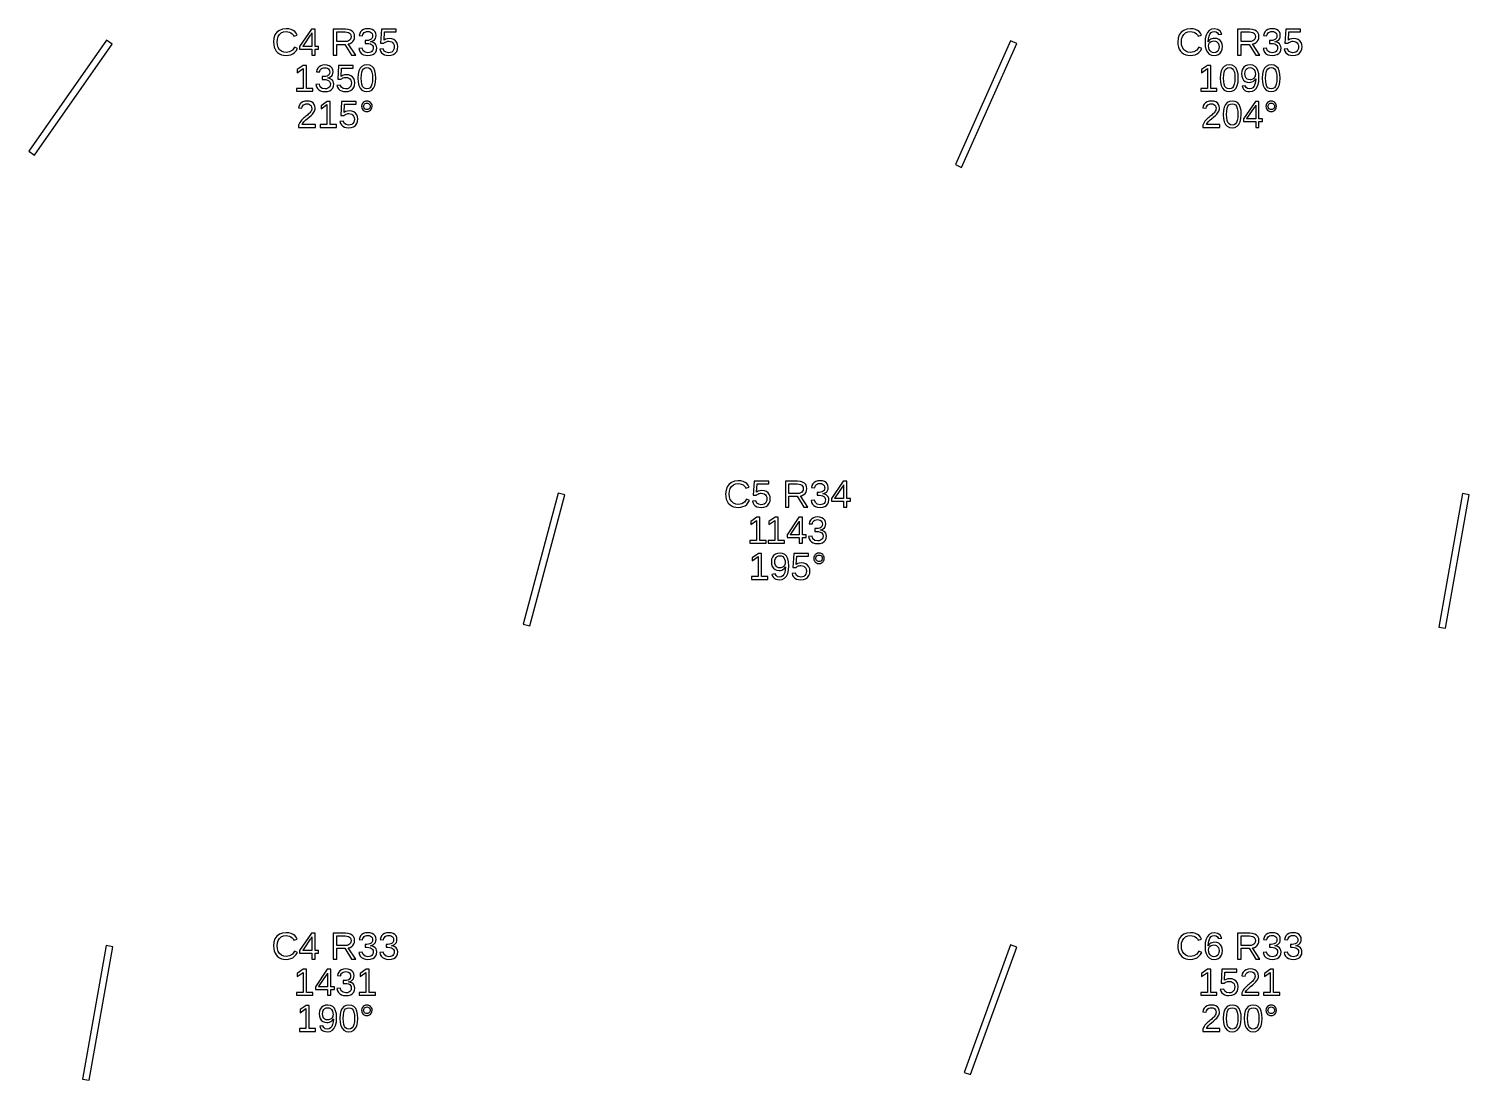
# Model space of a CAD drawing. Extents: x 206 to 2890, y 20 to 453.
# Drawn here: x 506.2 to 824.7, y 220.3 to 452.9 of the extents above; entities that cross this region are included whole.
import ezdxf

# ---------------------------------------------------------------- set-up
doc = ezdxf.new("R2010")
doc.units = 0
doc.layers.get('0').update_dxf_attribs({"linetype": 'CONTINUOUS'})

msp = doc.modelspace()

# ---------------------------------------------------------------- linework, layer by layer
for points in [[(563.632, 447.093), (564.128, 447.222), (564.578, 447.437), (564.973, 447.734), (565.305, 448.109), (565.573, 448.564), (564.938, 448.881), (564.467, 448.219), (563.864, 447.821), (563.127, 447.689), (562.544, 447.76), (562.047, 447.974), (561.636, 448.33), (561.33, 448.803), (561.146, 449.368), (561.085, 450.024), (561.144, 450.685), (561.32, 451.244), (561.614, 451.703), (562.013, 452.043), (562.507, 452.247), (563.095, 452.315), (563.481, 452.286), (563.83, 452.198), (564.143, 452.051), (564.41, 451.848), (564.624, 451.593), (564.783, 451.286), (565.52, 451.53), (565.291, 451.961), (564.99, 452.315), (564.617, 452.592), (564.174, 452.791), (563.664, 452.91), (563.087, 452.95), (562.277, 452.863), (561.593, 452.604), (561.036, 452.173), (560.625, 451.589), (560.378, 450.873), (560.296, 450.024), (560.332, 449.441), (560.443, 448.913), (560.627, 448.44), (560.882, 448.028), (561.203, 447.685), (561.591, 447.41), (562.039, 447.21), (562.539, 447.09), (563.091, 447.05)], [(569.475, 448.429), (570.281, 448.429), (570.281, 449.007), (569.475, 449.007), (569.475, 452.864), (568.706, 452.864), (566.082, 448.999), (566.082, 448.429), (568.783, 448.429), (568.783, 447.132), (569.475, 447.132)], [(574.301, 449.512), (576.087, 449.512), (577.576, 447.132), (578.472, 447.132), (576.844, 449.601), (577.249, 449.713), (577.592, 449.896), (577.871, 450.151), (578.078, 450.463), (578.202, 450.821), (578.244, 451.225), (578.185, 451.702), (578.009, 452.104), (577.717, 452.431), (577.316, 452.672), (576.818, 452.816), (576.221, 452.864), (573.524, 452.864), (573.524, 447.132), (574.301, 447.132)], [(581.758, 447.099), (582.238, 447.244), (582.622, 447.486), (582.902, 447.816), (583.07, 448.225), (583.127, 448.714), (583.087, 449.06), (582.967, 449.363), (582.768, 449.626), (582.498, 449.835), (582.164, 449.978), (581.768, 450.057), (581.768, 450.073), (582.127, 450.179), (582.425, 450.335), (582.661, 450.539), (582.831, 450.791), (582.934, 451.089), (582.968, 451.432), (582.915, 451.875), (582.755, 452.247), (582.49, 452.549), (582.128, 452.772), (581.681, 452.905), (581.149, 452.95), (580.655, 452.906), (580.224, 452.774), (579.857, 452.555), (579.569, 452.258), (579.374, 451.892), (579.273, 451.457), (580.01, 451.4), (580.07, 451.678), (580.186, 451.911), (580.358, 452.099), (580.578, 452.237), (580.839, 452.32), (581.141, 452.348), (581.467, 452.318), (581.735, 452.229), (581.945, 452.081), (582.095, 451.882), (582.185, 451.64), (582.215, 451.355), (582.178, 451.068), (582.068, 450.826), (581.883, 450.629), (581.632, 450.483), (581.321, 450.395), (580.95, 450.366), (580.551, 450.366), (580.551, 449.731), (580.966, 449.731), (581.384, 449.702), (581.73, 449.615), (582.006, 449.469), (582.206, 449.271), (582.326, 449.028), (582.366, 448.739), (582.331, 448.41), (582.225, 448.14), (582.05, 447.929), (581.814, 447.778), (581.524, 447.687), (581.182, 447.656), (580.553, 447.769), (580.136, 448.108), (579.933, 448.674), (579.176, 448.604), (579.288, 448.134), (579.493, 447.746), (579.792, 447.443), (580.177, 447.225), (580.64, 447.094), (581.182, 447.05)], [(586.334, 447.108), (586.833, 447.282), (587.238, 447.571), (587.538, 447.961), (587.718, 448.437), (587.777, 448.999), (587.722, 449.497), (587.554, 449.929), (587.275, 450.293), (586.902, 450.569), (586.452, 450.734), (585.926, 450.789), (585.48, 450.749), (585.085, 450.627), (584.742, 450.423), (584.852, 452.242), (587.444, 452.242), (587.444, 452.864), (584.185, 452.864), (583.993, 449.78), (584.71, 449.78), (584.88, 449.915), (585.051, 450.021), (585.222, 450.098), (585.398, 450.15), (585.582, 450.181), (585.776, 450.191), (586.129, 450.154), (586.431, 450.043), (586.681, 449.858), (586.867, 449.612), (586.979, 449.321), (587.017, 448.983), (586.979, 448.597), (586.868, 448.271), (586.683, 448.004), (586.432, 447.806), (586.124, 447.688), (585.759, 447.648), (585.2, 447.743), (584.803, 448.026), (584.567, 448.499), (583.827, 448.413), (583.954, 448.006), (584.161, 447.668), (584.449, 447.4), (584.812, 447.206), (585.243, 447.089), (585.743, 447.05)], [(763.632, 447.093), (764.128, 447.222), (764.578, 447.437), (764.973, 447.734), (765.305, 448.109), (765.573, 448.564), (764.938, 448.881), (764.467, 448.219), (763.864, 447.821), (763.127, 447.689), (762.544, 447.76), (762.047, 447.974), (761.636, 448.33), (761.33, 448.803), (761.146, 449.368), (761.085, 450.024), (761.144, 450.685), (761.32, 451.244), (761.614, 451.703), (762.013, 452.043), (762.507, 452.247), (763.095, 452.315), (763.481, 452.286), (763.83, 452.198), (764.143, 452.051), (764.41, 451.848), (764.624, 451.593), (764.783, 451.286), (765.52, 451.53), (765.291, 451.961), (764.99, 452.315), (764.617, 452.592), (764.174, 452.791), (763.664, 452.91), (763.087, 452.95), (762.277, 452.863), (761.593, 452.604), (761.036, 452.173), (760.625, 451.589), (760.378, 450.873), (760.296, 450.024), (760.332, 449.441), (760.443, 448.913), (760.627, 448.44), (760.882, 448.028), (761.203, 447.685), (761.591, 447.41), (762.039, 447.21), (762.539, 447.09), (763.091, 447.05)], [(768.844, 447.108), (769.296, 447.283), (769.666, 447.575), (769.94, 447.967), (770.104, 448.445), (770.159, 449.007), (770.107, 449.528), (769.952, 449.973), (769.693, 450.342), (769.346, 450.618), (768.926, 450.783), (768.433, 450.838), (768.133, 450.817), (767.857, 450.752), (767.603, 450.645), (767.38, 450.496), (767.193, 450.309), (767.042, 450.081), (767.08, 450.761), (767.195, 451.325), (767.386, 451.772), (767.646, 452.096), (767.97, 452.291), (768.356, 452.356), (768.785, 452.278), (769.099, 452.045), (769.3, 451.656), (770, 451.782), (769.668, 452.431), (769.123, 452.82), (768.364, 452.95), (767.758, 452.861), (767.252, 452.595), (766.847, 452.152), (766.551, 451.544), (766.373, 450.782), (766.314, 449.866), (766.371, 449.022), (766.542, 448.323), (766.826, 447.77), (767.219, 447.37), (767.712, 447.13), (768.307, 447.05)], [(774.301, 449.512), (776.087, 449.512), (777.576, 447.132), (778.472, 447.132), (776.844, 449.601), (777.249, 449.713), (777.592, 449.896), (777.871, 450.151), (778.078, 450.463), (778.202, 450.821), (778.244, 451.225), (778.185, 451.702), (778.009, 452.104), (777.717, 452.431), (777.316, 452.672), (776.818, 452.816), (776.221, 452.864), (773.524, 452.864), (773.524, 447.132), (774.301, 447.132)], [(781.758, 447.099), (782.238, 447.244), (782.622, 447.486), (782.902, 447.816), (783.07, 448.225), (783.127, 448.714), (783.087, 449.06), (782.967, 449.363), (782.768, 449.626), (782.498, 449.835), (782.164, 449.978), (781.768, 450.057), (781.768, 450.073), (782.127, 450.179), (782.425, 450.335), (782.661, 450.539), (782.831, 450.791), (782.934, 451.089), (782.968, 451.432), (782.915, 451.875), (782.755, 452.247), (782.49, 452.549), (782.128, 452.772), (781.681, 452.905), (781.149, 452.95), (780.655, 452.906), (780.224, 452.774), (779.857, 452.555), (779.569, 452.258), (779.374, 451.892), (779.273, 451.457), (780.01, 451.4), (780.07, 451.678), (780.186, 451.911), (780.358, 452.099), (780.578, 452.237), (780.839, 452.32), (781.141, 452.348), (781.467, 452.318), (781.735, 452.229), (781.945, 452.081), (782.095, 451.882), (782.185, 451.64), (782.215, 451.355), (782.178, 451.068), (782.068, 450.826), (781.883, 450.629), (781.632, 450.483), (781.321, 450.395), (780.95, 450.366), (780.551, 450.366), (780.551, 449.731), (780.966, 449.731), (781.384, 449.702), (781.73, 449.615), (782.006, 449.469), (782.206, 449.271), (782.326, 449.028), (782.366, 448.739), (782.331, 448.41), (782.225, 448.14), (782.05, 447.929), (781.814, 447.778), (781.524, 447.687), (781.182, 447.656), (780.553, 447.769), (780.136, 448.108), (779.933, 448.674), (779.176, 448.604), (779.288, 448.134), (779.493, 447.746), (779.792, 447.443), (780.177, 447.225), (780.64, 447.094), (781.182, 447.05)], [(786.334, 447.108), (786.833, 447.282), (787.238, 447.571), (787.538, 447.961), (787.718, 448.437), (787.777, 448.999), (787.722, 449.497), (787.554, 449.929), (787.275, 450.293), (786.902, 450.569), (786.452, 450.734), (785.926, 450.789), (785.48, 450.749), (785.085, 450.627), (784.742, 450.423), (784.852, 452.242), (787.444, 452.242), (787.444, 452.864), (784.185, 452.864), (783.993, 449.78), (784.71, 449.78), (784.88, 449.915), (785.051, 450.021), (785.222, 450.098), (785.398, 450.15), (785.582, 450.181), (785.776, 450.191), (786.129, 450.154), (786.431, 450.043), (786.681, 449.858), (786.867, 449.612), (786.979, 449.321), (787.017, 448.983), (786.979, 448.597), (786.868, 448.271), (786.683, 448.004), (786.432, 447.806), (786.124, 447.688), (785.759, 447.648), (785.2, 447.743), (784.803, 448.026), (784.567, 448.499), (783.827, 448.413), (783.954, 448.006), (784.161, 447.668), (784.449, 447.4), (784.812, 447.206), (785.243, 447.089), (785.743, 447.05)], [(524.614, 449.57), (523.386, 450.43), (506.178, 425.856), (507.407, 424.995)], [(566.757, 449.007), (566.822, 449.089), (567.042, 449.39), (568.511, 451.554), (568.552, 451.618), (568.605, 451.708), (568.669, 451.823), (568.729, 451.932), (568.767, 452.004), (568.783, 452.038), (568.783, 449.007)], [(574.301, 450.126), (574.301, 452.242), (576.144, 452.242), (576.537, 452.213), (576.863, 452.125), (577.123, 451.979), (577.311, 451.778), (577.425, 451.524), (577.462, 451.217), (577.425, 450.898), (577.313, 450.63), (577.127, 450.413), (576.872, 450.254), (576.555, 450.158), (576.177, 450.126)], [(724.685, 449.695), (723.315, 450.305), (711.113, 422.899), (712.483, 422.289)], [(767.962, 447.687), (767.682, 447.828), (767.443, 448.063), (767.261, 448.372), (767.152, 448.734), (767.115, 449.15), (767.15, 449.474), (767.255, 449.749), (767.431, 449.974), (767.663, 450.14), (767.939, 450.239), (768.259, 450.273), (768.595, 450.235), (768.879, 450.122), (769.109, 449.935), (769.278, 449.678), (769.38, 449.358), (769.414, 448.975), (769.381, 448.589), (769.28, 448.263), (769.113, 447.996), (768.887, 447.798), (768.61, 447.68), (768.283, 447.64)], [(774.301, 450.126), (774.301, 452.242), (776.144, 452.242), (776.537, 452.213), (776.863, 452.125), (777.123, 451.979), (777.311, 451.778), (777.425, 451.524), (777.462, 451.217), (777.425, 450.898), (777.313, 450.63), (777.127, 450.413), (776.872, 450.254), (776.555, 450.158), (776.177, 450.126)], [(568.958, 439.754), (567.563, 439.754), (567.563, 444.864), (566.887, 444.864), (565.532, 443.933), (565.532, 443.241), (566.826, 444.165), (566.826, 439.754), (565.366, 439.754), (565.366, 439.132), (568.958, 439.132)], [(572.265, 439.099), (572.745, 439.244), (573.129, 439.486), (573.409, 439.816), (573.577, 440.225), (573.634, 440.714), (573.594, 441.06), (573.474, 441.363), (573.275, 441.626), (573.005, 441.835), (572.671, 441.978), (572.275, 442.057), (572.275, 442.073), (572.634, 442.179), (572.932, 442.335), (573.168, 442.539), (573.338, 442.791), (573.441, 443.089), (573.475, 443.432), (573.422, 443.875), (573.262, 444.247), (572.997, 444.549), (572.635, 444.772), (572.188, 444.905), (571.656, 444.95), (571.162, 444.906), (570.731, 444.774), (570.364, 444.555), (570.076, 444.258), (569.881, 443.892), (569.78, 443.457), (570.517, 443.4), (570.577, 443.678), (570.693, 443.911), (570.865, 444.099), (571.085, 444.237), (571.346, 444.32), (571.648, 444.348), (571.974, 444.318), (572.242, 444.229), (572.452, 444.081), (572.602, 443.882), (572.692, 443.64), (572.722, 443.355), (572.685, 443.068), (572.575, 442.826), (572.39, 442.629), (572.139, 442.483), (571.828, 442.395), (571.457, 442.366), (571.058, 442.366), (571.058, 441.731), (571.473, 441.731), (571.891, 441.702), (572.237, 441.615), (572.513, 441.469), (572.713, 441.271), (572.833, 441.028), (572.873, 440.739), (572.838, 440.41), (572.732, 440.14), (572.557, 439.929), (572.321, 439.778), (572.031, 439.687), (571.689, 439.656), (571.06, 439.769), (570.643, 440.108), (570.44, 440.674), (569.683, 440.604), (569.795, 440.134), (570, 439.746), (570.299, 439.443), (570.684, 439.225), (571.147, 439.094), (571.689, 439.05)], [(576.841, 439.108), (577.34, 439.282), (577.745, 439.571), (578.045, 439.961), (578.225, 440.437), (578.284, 440.999), (578.229, 441.497), (578.061, 441.929), (577.782, 442.293), (577.409, 442.569), (576.959, 442.734), (576.433, 442.789), (575.987, 442.749), (575.592, 442.627), (575.249, 442.423), (575.359, 444.242), (577.951, 444.242), (577.951, 444.864), (574.692, 444.864), (574.5, 441.78), (575.217, 441.78), (575.387, 441.915), (575.558, 442.021), (575.729, 442.098), (575.905, 442.15), (576.089, 442.181), (576.283, 442.191), (576.636, 442.154), (576.938, 442.043), (577.188, 441.858), (577.374, 441.612), (577.486, 441.321), (577.524, 440.983), (577.486, 440.597), (577.375, 440.271), (577.19, 440.004), (576.939, 439.806), (576.631, 439.688), (576.266, 439.648), (575.707, 439.743), (575.31, 440.026), (575.074, 440.499), (574.334, 440.413), (574.461, 440.006), (574.668, 439.668), (574.956, 439.4), (575.319, 439.206), (575.75, 439.089), (576.25, 439.05)], [(581.547, 439.134), (582.046, 439.387), (582.437, 439.807), (582.718, 440.387), (582.887, 441.118), (582.943, 442), (582.89, 442.894), (582.729, 443.629), (582.461, 444.205), (582.081, 444.619), (581.582, 444.867), (580.966, 444.95), (580.334, 444.868), (579.826, 444.623), (579.442, 444.213), (579.174, 443.64), (579.014, 442.902), (578.96, 442), (579.015, 441.114), (579.181, 440.382), (579.456, 439.803), (579.842, 439.385), (580.337, 439.134), (580.942, 439.05)], [(580.555, 439.711), (580.238, 439.9), (580, 440.214), (579.834, 440.664), (579.734, 441.259), (579.701, 442), (579.733, 442.759), (579.832, 443.362), (579.996, 443.806), (580.235, 444.112), (580.558, 444.295), (580.966, 444.356), (581.364, 444.294), (581.679, 444.108), (581.912, 443.798), (582.071, 443.351), (582.167, 442.751), (582.199, 442), (582.165, 441.271), (582.065, 440.68), (581.898, 440.226), (581.659, 439.905), (581.343, 439.712), (580.95, 439.648)], [(768.958, 439.754), (767.563, 439.754), (767.563, 444.864), (766.887, 444.864), (765.532, 443.933), (765.532, 443.241), (766.826, 444.165), (766.826, 439.754), (765.366, 439.754), (765.366, 439.132), (768.958, 439.132)], [(772.278, 439.134), (772.776, 439.387), (773.168, 439.807), (773.449, 440.387), (773.618, 441.118), (773.674, 442), (773.621, 442.894), (773.46, 443.629), (773.192, 444.205), (772.812, 444.619), (772.313, 444.867), (771.697, 444.95), (771.065, 444.868), (770.557, 444.623), (770.173, 444.213), (769.905, 443.64), (769.744, 442.902), (769.691, 442), (769.746, 441.114), (769.912, 440.382), (770.187, 439.803), (770.573, 439.385), (771.068, 439.134), (771.672, 439.05)], [(771.286, 439.711), (770.969, 439.9), (770.73, 440.214), (770.564, 440.664), (770.465, 441.259), (770.431, 442), (770.464, 442.759), (770.563, 443.362), (770.726, 443.806), (770.965, 444.112), (771.289, 444.295), (771.697, 444.356), (772.095, 444.294), (772.41, 444.108), (772.643, 443.798), (772.802, 443.351), (772.898, 442.751), (772.93, 442), (772.896, 441.271), (772.796, 440.68), (772.629, 440.226), (772.389, 439.905), (772.073, 439.712), (771.681, 439.648)], [(776.778, 439.138), (777.29, 439.403), (777.701, 439.844), (778, 440.448), (778.18, 441.205), (778.24, 442.114), (778.185, 442.981), (778.021, 443.691), (777.747, 444.242), (777.368, 444.635), (776.885, 444.871), (776.299, 444.95), (775.743, 444.893), (775.275, 444.721), (774.895, 444.435), (774.615, 444.049), (774.447, 443.578), (774.391, 443.021), (774.442, 442.476), (774.597, 442.009), (774.854, 441.618), (775.198, 441.324), (775.61, 441.147), (776.091, 441.089), (776.397, 441.113), (776.686, 441.187), (776.958, 441.31), (777.195, 441.474), (777.381, 441.67), (777.515, 441.898), (777.468, 441.23), (777.347, 440.672), (777.153, 440.226), (776.891, 439.901), (776.566, 439.705), (776.177, 439.64), (775.736, 439.72), (775.414, 439.958), (775.208, 440.356), (774.509, 440.246), (774.651, 439.865), (774.844, 439.56), (775.088, 439.333), (775.388, 439.176), (775.747, 439.082), (776.165, 439.05)], [(775.943, 441.707), (775.668, 441.828), (775.44, 442.03), (775.271, 442.302), (775.169, 442.633), (775.135, 443.021), (775.169, 443.403), (775.271, 443.727), (775.44, 443.996), (775.669, 444.196), (775.947, 444.316), (776.274, 444.356), (776.606, 444.309), (776.889, 444.169), (777.125, 443.935), (777.301, 443.624), (777.407, 443.253), (777.442, 442.822), (777.425, 442.605), (777.373, 442.404), (777.285, 442.22), (777.168, 442.057), (777.025, 441.92), (776.856, 441.811), (776.67, 441.731), (776.473, 441.682), (776.266, 441.666)], [(781.547, 439.134), (782.046, 439.387), (782.437, 439.807), (782.718, 440.387), (782.887, 441.118), (782.943, 442), (782.89, 442.894), (782.729, 443.629), (782.461, 444.205), (782.081, 444.619), (781.582, 444.867), (780.966, 444.95), (780.334, 444.868), (779.826, 444.623), (779.442, 444.213), (779.174, 443.64), (779.014, 442.902), (778.96, 442), (779.015, 441.114), (779.181, 440.382), (779.456, 439.803), (779.842, 439.385), (780.337, 439.134), (780.942, 439.05)], [(780.555, 439.711), (780.238, 439.9), (780, 440.214), (779.834, 440.664), (779.734, 441.259), (779.701, 442), (779.733, 442.759), (779.832, 443.362), (779.996, 443.806), (780.235, 444.112), (780.558, 444.295), (780.966, 444.356), (781.364, 444.294), (781.679, 444.108), (781.912, 443.798), (782.071, 443.351), (782.167, 442.751), (782.199, 442), (782.165, 441.271), (782.065, 440.68), (781.898, 440.226), (781.659, 439.905), (781.343, 439.712), (780.95, 439.648)], [(569.597, 431.754), (566.607, 431.754), (566.705, 431.946), (566.838, 432.144), (567.005, 432.346), (567.211, 432.559), (567.459, 432.789), (567.75, 433.036), (568.256, 433.457), (568.64, 433.797), (568.901, 434.057), (569.086, 434.277), (569.237, 434.496), (569.355, 434.716), (569.44, 434.936), (569.491, 435.157), (569.508, 435.379), (569.456, 435.843), (569.301, 436.23), (569.042, 436.541), (568.687, 436.768), (568.242, 436.904), (567.709, 436.95), (567.215, 436.905), (566.784, 436.769), (566.417, 436.543), (566.129, 436.24), (565.935, 435.876), (565.833, 435.448), (566.582, 435.379), (566.645, 435.663), (566.764, 435.901), (566.938, 436.093), (567.159, 436.235), (567.416, 436.319), (567.709, 436.348), (568.013, 436.319), (568.27, 436.232), (568.478, 436.087), (568.632, 435.89), (568.724, 435.646), (568.755, 435.355), (568.737, 435.13), (568.683, 434.921), (568.594, 434.728), (568.476, 434.547), (568.336, 434.37), (568.173, 434.199), (567.992, 434.031), (567.798, 433.863), (567.589, 433.695), (567.373, 433.522), (567.155, 433.34), (566.936, 433.148), (566.72, 432.943), (566.51, 432.724), (566.307, 432.488), (566.118, 432.233), (565.949, 431.953), (565.801, 431.648), (565.801, 431.132), (569.597, 431.132)], [(574.244, 431.754), (572.848, 431.754), (572.848, 436.864), (572.173, 436.864), (570.818, 435.933), (570.818, 435.241), (572.112, 436.165), (572.112, 431.754), (570.651, 431.754), (570.651, 431.132), (574.244, 431.132)], [(577.492, 431.108), (577.991, 431.282), (578.396, 431.571), (578.696, 431.961), (578.876, 432.437), (578.935, 432.999), (578.88, 433.497), (578.712, 433.929), (578.433, 434.293), (578.06, 434.569), (577.61, 434.734), (577.084, 434.789), (576.638, 434.749), (576.243, 434.627), (575.9, 434.423), (576.01, 436.242), (578.602, 436.242), (578.602, 436.864), (575.343, 436.864), (575.151, 433.78), (575.868, 433.78), (576.038, 433.915), (576.209, 434.021), (576.38, 434.098), (576.556, 434.15), (576.74, 434.181), (576.934, 434.191), (577.287, 434.154), (577.589, 434.043), (577.839, 433.858), (578.025, 433.612), (578.137, 433.321), (578.175, 432.983), (578.138, 432.597), (578.026, 432.271), (577.841, 432.004), (577.59, 431.806), (577.282, 431.688), (576.917, 431.648), (576.358, 431.743), (575.961, 432.026), (575.725, 432.499), (574.985, 432.413), (575.112, 432.006), (575.319, 431.668), (575.607, 431.4), (575.97, 431.206), (576.401, 431.089), (576.901, 431.05)], [(581.255, 434.668), (581.529, 434.781), (581.774, 434.968), (581.965, 435.21), (582.079, 435.484), (582.117, 435.79), (582.08, 436.097), (581.966, 436.371), (581.778, 436.612), (581.535, 436.8), (581.259, 436.912), (580.95, 436.95), (580.641, 436.912), (580.365, 436.798), (580.122, 436.608), (579.933, 436.365), (579.82, 436.093), (579.782, 435.79), (579.82, 435.488), (579.935, 435.215), (580.126, 434.972), (580.37, 434.783), (580.645, 434.669), (580.95, 434.631)], [(580.761, 435.082), (580.591, 435.154), (580.439, 435.274), (580.32, 435.427), (580.249, 435.599), (580.226, 435.79), (580.249, 435.981), (580.319, 436.154), (580.435, 436.307), (580.585, 436.427), (580.757, 436.499), (580.95, 436.523), (581.143, 436.499), (581.314, 436.429), (581.464, 436.311), (581.581, 436.159), (581.651, 435.986), (581.674, 435.79), (581.65, 435.597), (581.58, 435.424), (581.462, 435.271), (581.311, 435.153), (581.14, 435.082), (580.95, 435.058)], [(769.597, 431.754), (766.607, 431.754), (766.705, 431.946), (766.838, 432.144), (767.005, 432.346), (767.211, 432.559), (767.459, 432.789), (767.75, 433.036), (768.256, 433.457), (768.64, 433.797), (768.901, 434.057), (769.086, 434.277), (769.237, 434.496), (769.355, 434.716), (769.44, 434.936), (769.491, 435.157), (769.508, 435.379), (769.456, 435.843), (769.301, 436.23), (769.042, 436.541), (768.687, 436.768), (768.242, 436.904), (767.709, 436.95), (767.215, 436.905), (766.784, 436.769), (766.417, 436.543), (766.129, 436.24), (765.935, 435.876), (765.833, 435.448), (766.582, 435.379), (766.645, 435.663), (766.764, 435.901), (766.938, 436.093), (767.159, 436.235), (767.416, 436.319), (767.709, 436.348), (768.013, 436.319), (768.27, 436.232), (768.478, 436.087), (768.632, 435.89), (768.724, 435.646), (768.755, 435.355), (768.737, 435.13), (768.683, 434.921), (768.594, 434.728), (768.476, 434.547), (768.336, 434.37), (768.173, 434.199), (767.992, 434.031), (767.798, 433.863), (767.589, 433.695), (767.373, 433.522), (767.155, 433.34), (766.936, 433.148), (766.72, 432.943), (766.51, 432.724), (766.307, 432.488), (766.118, 432.233), (765.949, 431.953), (765.801, 431.648), (765.801, 431.132), (769.597, 431.132)], [(772.929, 431.134), (773.427, 431.387), (773.819, 431.807), (774.1, 432.387), (774.269, 433.118), (774.325, 434), (774.272, 434.894), (774.111, 435.629), (773.843, 436.205), (773.463, 436.619), (772.964, 436.867), (772.348, 436.95), (771.716, 436.868), (771.208, 436.623), (770.824, 436.213), (770.556, 435.64), (770.396, 434.902), (770.342, 434), (770.397, 433.114), (770.563, 432.382), (770.838, 431.803), (771.224, 431.385), (771.719, 431.134), (772.323, 431.05)], [(778.236, 432.429), (779.041, 432.429), (779.041, 433.007), (778.236, 433.007), (778.236, 436.864), (777.467, 436.864), (774.842, 432.999), (774.842, 432.429), (777.544, 432.429), (777.544, 431.132), (778.236, 431.132)], [(781.255, 434.668), (781.529, 434.781), (781.774, 434.968), (781.965, 435.21), (782.079, 435.484), (782.117, 435.79), (782.08, 436.097), (781.966, 436.371), (781.778, 436.612), (781.535, 436.8), (781.259, 436.912), (780.95, 436.95), (780.641, 436.912), (780.365, 436.798), (780.122, 436.608), (779.933, 436.365), (779.82, 436.093), (779.782, 435.79), (779.82, 435.488), (779.935, 435.215), (780.126, 434.972), (780.37, 434.783), (780.645, 434.669), (780.95, 434.631)], [(780.761, 435.082), (780.591, 435.154), (780.439, 435.274), (780.32, 435.427), (780.249, 435.599), (780.226, 435.79), (780.249, 435.981), (780.319, 436.154), (780.435, 436.307), (780.585, 436.427), (780.757, 436.499), (780.95, 436.523), (781.143, 436.499), (781.314, 436.429), (781.464, 436.311), (781.581, 436.159), (781.651, 435.986), (781.674, 435.79), (781.65, 435.597), (781.58, 435.424), (781.462, 435.271), (781.311, 435.153), (781.14, 435.082), (780.95, 435.058)], [(771.937, 431.711), (771.62, 431.9), (771.382, 432.214), (771.215, 432.664), (771.116, 433.259), (771.082, 434), (771.115, 434.759), (771.214, 435.362), (771.377, 435.806), (771.616, 436.112), (771.94, 436.295), (772.348, 436.356), (772.746, 436.294), (773.061, 436.108), (773.294, 435.798), (773.453, 435.351), (773.549, 434.751), (773.581, 434), (773.547, 433.271), (773.447, 432.68), (773.28, 432.226), (773.04, 431.905), (772.724, 431.712), (772.332, 431.648)], [(775.518, 433.007), (775.583, 433.089), (775.802, 433.39), (777.271, 435.554), (777.312, 435.618), (777.365, 435.708), (777.43, 435.823), (777.49, 435.932), (777.528, 436.004), (777.544, 436.038), (777.544, 433.007)], [(663.632, 347.093), (664.128, 347.222), (664.578, 347.437), (664.973, 347.734), (665.305, 348.109), (665.573, 348.564), (664.938, 348.881), (664.467, 348.219), (663.864, 347.821), (663.127, 347.689), (662.544, 347.76), (662.047, 347.974), (661.636, 348.33), (661.33, 348.803), (661.146, 349.368), (661.085, 350.024), (661.144, 350.685), (661.32, 351.244), (661.614, 351.703), (662.013, 352.043), (662.507, 352.247), (663.095, 352.315), (663.481, 352.286), (663.83, 352.198), (664.143, 352.051), (664.41, 351.848), (664.624, 351.593), (664.783, 351.286), (665.52, 351.53), (665.291, 351.961), (664.99, 352.315), (664.617, 352.592), (664.174, 352.791), (663.664, 352.91), (663.087, 352.95), (662.277, 352.863), (661.593, 352.604), (661.036, 352.173), (660.625, 351.589), (660.378, 350.873), (660.296, 350.024), (660.332, 349.441), (660.443, 348.913), (660.627, 348.44), (660.882, 348.028), (661.203, 347.685), (661.591, 347.41), (662.039, 347.21), (662.539, 347.09), (663.091, 347.05)], [(668.732, 347.108), (669.23, 347.282), (669.636, 347.571), (669.935, 347.961), (670.115, 348.437), (670.175, 348.999), (670.119, 349.497), (669.952, 349.929), (669.672, 350.293), (669.299, 350.569), (668.85, 350.734), (668.324, 350.789), (667.877, 350.749), (667.483, 350.627), (667.14, 350.423), (667.249, 352.242), (669.841, 352.242), (669.841, 352.864), (666.582, 352.864), (666.391, 349.78), (667.107, 349.78), (667.278, 349.915), (667.449, 350.021), (667.62, 350.098), (667.795, 350.15), (667.98, 350.181), (668.173, 350.191), (668.527, 350.154), (668.829, 350.043), (669.078, 349.858), (669.265, 349.612), (669.377, 349.321), (669.414, 348.983), (669.377, 348.597), (669.266, 348.271), (669.08, 348.004), (668.829, 347.806), (668.522, 347.688), (668.157, 347.648), (667.598, 347.743), (667.2, 348.026), (666.965, 348.499), (666.224, 348.413), (666.351, 348.006), (666.559, 347.668), (666.847, 347.4), (667.209, 347.206), (667.64, 347.089), (668.14, 347.05)], [(674.301, 349.512), (676.087, 349.512), (677.576, 347.132), (678.472, 347.132), (676.844, 349.601), (677.249, 349.713), (677.592, 349.896), (677.871, 350.151), (678.078, 350.463), (678.202, 350.821), (678.244, 351.225), (678.185, 351.702), (678.009, 352.104), (677.717, 352.431), (677.316, 352.672), (676.818, 352.816), (676.221, 352.864), (673.524, 352.864), (673.524, 347.132), (674.301, 347.132)], [(674.301, 350.126), (674.301, 352.242), (676.144, 352.242), (676.537, 352.213), (676.863, 352.125), (677.123, 351.979), (677.311, 351.778), (677.425, 351.524), (677.462, 351.217), (677.425, 350.898), (677.313, 350.63), (677.127, 350.413), (676.872, 350.254), (676.555, 350.158), (676.177, 350.126)], [(681.758, 347.099), (682.238, 347.244), (682.622, 347.486), (682.902, 347.816), (683.07, 348.225), (683.127, 348.714), (683.087, 349.06), (682.967, 349.363), (682.768, 349.626), (682.498, 349.835), (682.164, 349.978), (681.768, 350.057), (681.768, 350.073), (682.127, 350.179), (682.425, 350.335), (682.661, 350.539), (682.831, 350.791), (682.934, 351.089), (682.968, 351.432), (682.915, 351.875), (682.755, 352.247), (682.49, 352.549), (682.128, 352.772), (681.681, 352.905), (681.149, 352.95), (680.655, 352.906), (680.224, 352.774), (679.857, 352.555), (679.569, 352.258), (679.374, 351.892), (679.273, 351.457), (680.01, 351.4), (680.07, 351.678), (680.186, 351.911), (680.358, 352.099), (680.578, 352.237), (680.839, 352.32), (681.141, 352.348), (681.467, 352.318), (681.735, 352.229), (681.945, 352.081), (682.095, 351.882), (682.185, 351.64), (682.215, 351.355), (682.178, 351.068), (682.068, 350.826), (681.883, 350.629), (681.632, 350.483), (681.321, 350.395), (680.95, 350.366), (680.551, 350.366), (680.551, 349.731), (680.966, 349.731), (681.384, 349.702), (681.73, 349.615), (682.006, 349.469), (682.206, 349.271), (682.326, 349.028), (682.366, 348.739), (682.331, 348.41), (682.225, 348.14), (682.05, 347.929), (681.814, 347.778), (681.524, 347.687), (681.182, 347.656), (680.553, 347.769), (680.136, 348.108), (679.933, 348.674), (679.176, 348.604), (679.288, 348.134), (679.493, 347.746), (679.792, 347.443), (680.177, 347.225), (680.64, 347.094), (681.182, 347.05)], [(687.078, 348.429), (687.883, 348.429), (687.883, 349.007), (687.078, 349.007), (687.078, 352.864), (686.309, 352.864), (683.684, 348.999), (683.684, 348.429), (686.386, 348.429), (686.386, 347.132), (687.078, 347.132)], [(684.36, 349.007), (684.425, 349.089), (684.644, 349.39), (686.113, 351.554), (686.154, 351.618), (686.207, 351.708), (686.272, 351.823), (686.332, 351.932), (686.37, 352.004), (686.386, 352.038), (686.386, 349.007)], [(624.724, 349.806), (623.276, 350.194), (615.511, 321.216), (616.96, 320.828)], [(824.739, 349.87), (823.261, 350.13), (818.052, 320.586), (819.529, 320.326)], [(669.268, 339.754), (667.872, 339.754), (667.872, 344.864), (667.197, 344.864), (665.842, 343.933), (665.842, 343.241), (667.135, 344.165), (667.135, 339.754), (665.675, 339.754), (665.675, 339.132), (669.268, 339.132)], [(673.284, 339.754), (671.888, 339.754), (671.888, 344.864), (671.213, 344.864), (669.858, 343.933), (669.858, 343.241), (671.152, 344.165), (671.152, 339.754), (669.691, 339.754), (669.691, 339.132), (673.284, 339.132)], [(677.275, 340.429), (678.081, 340.429), (678.081, 341.007), (677.275, 341.007), (677.275, 344.864), (676.506, 344.864), (673.882, 340.999), (673.882, 340.429), (676.584, 340.429), (676.584, 339.132), (677.275, 339.132)], [(681.225, 339.099), (681.705, 339.244), (682.089, 339.486), (682.369, 339.816), (682.537, 340.225), (682.593, 340.714), (682.554, 341.06), (682.434, 341.363), (682.235, 341.626), (681.965, 341.835), (681.631, 341.978), (681.235, 342.057), (681.235, 342.073), (681.594, 342.179), (681.892, 342.335), (682.128, 342.539), (682.298, 342.791), (682.401, 343.089), (682.435, 343.432), (682.382, 343.875), (682.222, 344.247), (681.957, 344.549), (681.595, 344.772), (681.148, 344.905), (680.616, 344.95), (680.122, 344.906), (679.691, 344.774), (679.324, 344.555), (679.036, 344.258), (678.841, 343.892), (678.74, 343.457), (679.477, 343.4), (679.537, 343.678), (679.653, 343.911), (679.825, 344.099), (680.045, 344.237), (680.306, 344.32), (680.608, 344.348), (680.934, 344.318), (681.202, 344.229), (681.411, 344.081), (681.562, 343.882), (681.652, 343.64), (681.682, 343.355), (681.645, 343.068), (681.535, 342.826), (681.35, 342.629), (681.099, 342.483), (680.788, 342.395), (680.417, 342.366), (680.018, 342.366), (680.018, 341.731), (680.433, 341.731), (680.85, 341.702), (681.197, 341.615), (681.473, 341.469), (681.673, 341.271), (681.793, 341.028), (681.833, 340.739), (681.798, 340.41), (681.692, 340.14), (681.517, 339.929), (681.281, 339.778), (680.991, 339.687), (680.649, 339.656), (680.02, 339.769), (679.603, 340.108), (679.4, 340.674), (678.643, 340.604), (678.755, 340.134), (678.96, 339.746), (679.259, 339.443), (679.644, 339.225), (680.107, 339.094), (680.649, 339.05)], [(674.557, 341.007), (674.622, 341.089), (674.842, 341.39), (676.311, 343.554), (676.352, 343.618), (676.405, 343.708), (676.47, 343.823), (676.529, 343.932), (676.567, 344.004), (676.584, 344.038), (676.584, 341.007)], [(669.609, 331.754), (668.214, 331.754), (668.214, 336.864), (667.538, 336.864), (666.183, 335.933), (666.183, 335.241), (667.477, 336.165), (667.477, 331.754), (666.017, 331.754), (666.017, 331.132), (669.609, 331.132)], [(672.795, 331.138), (673.307, 331.403), (673.717, 331.844), (674.016, 332.448), (674.196, 333.205), (674.256, 334.114), (674.201, 334.981), (674.037, 335.691), (673.764, 336.242), (673.384, 336.635), (672.901, 336.871), (672.315, 336.95), (671.76, 336.893), (671.292, 336.721), (670.912, 336.435), (670.631, 336.049), (670.463, 335.578), (670.407, 335.021), (670.459, 334.476), (670.613, 334.009), (670.871, 333.618), (671.214, 333.324), (671.627, 333.147), (672.108, 333.089), (672.414, 333.113), (672.703, 333.187), (672.974, 333.31), (673.212, 333.474), (673.398, 333.67), (673.532, 333.898), (673.484, 333.23), (673.364, 332.672), (673.17, 332.226), (672.908, 331.901), (672.582, 331.705), (672.193, 331.64), (671.753, 331.72), (671.43, 331.958), (671.225, 332.356), (670.525, 332.246), (670.667, 331.865), (670.861, 331.56), (671.105, 331.333), (671.404, 331.176), (671.763, 331.082), (672.181, 331.05)], [(671.96, 333.707), (671.684, 333.828), (671.457, 334.03), (671.287, 334.302), (671.186, 334.633), (671.152, 335.021), (671.186, 335.403), (671.287, 335.727), (671.457, 335.996), (671.685, 336.196), (671.963, 336.316), (672.291, 336.356), (672.622, 336.309), (672.906, 336.169), (673.141, 335.935), (673.318, 335.624), (673.423, 335.253), (673.459, 334.822), (673.441, 334.605), (673.389, 334.404), (673.302, 334.22), (673.185, 334.057), (673.042, 333.92), (672.873, 333.811), (672.686, 333.731), (672.489, 333.682), (672.283, 333.666)], [(677.492, 331.108), (677.991, 331.282), (678.396, 331.571), (678.696, 331.961), (678.876, 332.437), (678.935, 332.999), (678.88, 333.497), (678.712, 333.929), (678.433, 334.293), (678.06, 334.569), (677.61, 334.734), (677.084, 334.789), (676.638, 334.749), (676.243, 334.627), (675.9, 334.423), (676.01, 336.242), (678.602, 336.242), (678.602, 336.864), (675.343, 336.864), (675.151, 333.78), (675.868, 333.78), (676.038, 333.915), (676.209, 334.021), (676.38, 334.098), (676.556, 334.15), (676.74, 334.181), (676.934, 334.191), (677.287, 334.154), (677.589, 334.043), (677.839, 333.858), (678.025, 333.612), (678.137, 333.321), (678.175, 332.983), (678.138, 332.597), (678.026, 332.271), (677.841, 332.004), (677.59, 331.806), (677.282, 331.688), (676.917, 331.648), (676.358, 331.743), (675.961, 332.026), (675.725, 332.499), (674.985, 332.413), (675.112, 332.006), (675.319, 331.668), (675.607, 331.4), (675.97, 331.206), (676.401, 331.089), (676.901, 331.05)], [(681.255, 334.668), (681.529, 334.781), (681.774, 334.968), (681.965, 335.21), (682.079, 335.484), (682.117, 335.79), (682.08, 336.097), (681.966, 336.371), (681.778, 336.612), (681.535, 336.8), (681.259, 336.912), (680.95, 336.95), (680.641, 336.912), (680.365, 336.798), (680.122, 336.608), (679.933, 336.365), (679.82, 336.093), (679.782, 335.79), (679.82, 335.488), (679.935, 335.215), (680.126, 334.972), (680.37, 334.783), (680.645, 334.669), (680.95, 334.631)], [(680.761, 335.082), (680.591, 335.154), (680.439, 335.274), (680.32, 335.427), (680.249, 335.599), (680.226, 335.79), (680.249, 335.981), (680.319, 336.154), (680.435, 336.307), (680.585, 336.427), (680.757, 336.499), (680.95, 336.523), (681.143, 336.499), (681.314, 336.429), (681.464, 336.311), (681.581, 336.159), (681.651, 335.986), (681.674, 335.79), (681.65, 335.597), (681.58, 335.424), (681.462, 335.271), (681.311, 335.153), (681.14, 335.082), (680.95, 335.058)], [(563.632, 247.093), (564.128, 247.222), (564.578, 247.437), (564.973, 247.734), (565.305, 248.109), (565.573, 248.564), (564.938, 248.881), (564.467, 248.219), (563.864, 247.821), (563.127, 247.689), (562.544, 247.76), (562.047, 247.974), (561.636, 248.33), (561.33, 248.803), (561.146, 249.368), (561.085, 250.024), (561.144, 250.685), (561.32, 251.244), (561.614, 251.703), (562.013, 252.043), (562.507, 252.247), (563.095, 252.315), (563.481, 252.286), (563.83, 252.198), (564.143, 252.051), (564.41, 251.848), (564.624, 251.593), (564.783, 251.286), (565.52, 251.53), (565.291, 251.961), (564.99, 252.315), (564.617, 252.592), (564.174, 252.791), (563.664, 252.91), (563.087, 252.95), (562.277, 252.863), (561.593, 252.604), (561.036, 252.173), (560.625, 251.589), (560.378, 250.873), (560.296, 250.024), (560.332, 249.441), (560.443, 248.913), (560.627, 248.44), (560.882, 248.028), (561.203, 247.685), (561.591, 247.41), (562.039, 247.21), (562.539, 247.09), (563.091, 247.05)], [(569.475, 248.429), (570.281, 248.429), (570.281, 249.007), (569.475, 249.007), (569.475, 252.864), (568.706, 252.864), (566.082, 248.999), (566.082, 248.429), (568.783, 248.429), (568.783, 247.132), (569.475, 247.132)], [(566.757, 249.007), (566.822, 249.089), (567.042, 249.39), (568.511, 251.554), (568.552, 251.618), (568.605, 251.708), (568.669, 251.823), (568.729, 251.932), (568.767, 252.004), (568.783, 252.038), (568.783, 249.007)], [(574.301, 249.512), (576.087, 249.512), (577.576, 247.132), (578.472, 247.132), (576.844, 249.601), (577.249, 249.713), (577.592, 249.896), (577.871, 250.151), (578.078, 250.463), (578.202, 250.821), (578.244, 251.225), (578.185, 251.702), (578.009, 252.104), (577.717, 252.431), (577.316, 252.672), (576.818, 252.816), (576.221, 252.864), (573.524, 252.864), (573.524, 247.132), (574.301, 247.132)], [(574.301, 250.126), (574.301, 252.242), (576.144, 252.242), (576.537, 252.213), (576.863, 252.125), (577.123, 251.979), (577.311, 251.778), (577.425, 251.524), (577.462, 251.217), (577.425, 250.898), (577.313, 250.63), (577.127, 250.413), (576.872, 250.254), (576.555, 250.158), (576.177, 250.126)], [(581.758, 247.099), (582.238, 247.244), (582.622, 247.486), (582.902, 247.816), (583.07, 248.225), (583.127, 248.714), (583.087, 249.06), (582.967, 249.363), (582.768, 249.626), (582.498, 249.835), (582.164, 249.978), (581.768, 250.057), (581.768, 250.073), (582.127, 250.179), (582.425, 250.335), (582.661, 250.539), (582.831, 250.791), (582.934, 251.089), (582.968, 251.432), (582.915, 251.875), (582.755, 252.247), (582.49, 252.549), (582.128, 252.772), (581.681, 252.905), (581.149, 252.95), (580.655, 252.906), (580.224, 252.774), (579.857, 252.555), (579.569, 252.258), (579.374, 251.892), (579.273, 251.457), (580.01, 251.4), (580.07, 251.678), (580.186, 251.911), (580.358, 252.099), (580.578, 252.237), (580.839, 252.32), (581.141, 252.348), (581.467, 252.318), (581.735, 252.229), (581.945, 252.081), (582.095, 251.882), (582.185, 251.64), (582.215, 251.355), (582.178, 251.068), (582.068, 250.826), (581.883, 250.629), (581.632, 250.483), (581.321, 250.395), (580.95, 250.366), (580.551, 250.366), (580.551, 249.731), (580.966, 249.731), (581.384, 249.702), (581.73, 249.615), (582.006, 249.469), (582.206, 249.271), (582.326, 249.028), (582.366, 248.739), (582.331, 248.41), (582.225, 248.14), (582.05, 247.929), (581.814, 247.778), (581.524, 247.687), (581.182, 247.656), (580.553, 247.769), (580.136, 248.108), (579.933, 248.674), (579.176, 248.604), (579.288, 248.134), (579.493, 247.746), (579.792, 247.443), (580.177, 247.225), (580.64, 247.094), (581.182, 247.05)], [(586.392, 247.099), (586.872, 247.244), (587.257, 247.486), (587.537, 247.816), (587.705, 248.225), (587.761, 248.714), (587.721, 249.06), (587.602, 249.363), (587.403, 249.626), (587.133, 249.835), (586.799, 249.978), (586.402, 250.057), (586.402, 250.073), (586.762, 250.179), (587.059, 250.335), (587.295, 250.539), (587.466, 250.791), (587.568, 251.089), (587.602, 251.432), (587.549, 251.875), (587.39, 252.247), (587.124, 252.549), (586.763, 252.772), (586.316, 252.905), (585.784, 252.95), (585.289, 252.906), (584.859, 252.774), (584.492, 252.555), (584.204, 252.258), (584.009, 251.892), (583.908, 251.457), (584.644, 251.4), (584.705, 251.678), (584.821, 251.911), (584.992, 252.099), (585.212, 252.237), (585.473, 252.32), (585.776, 252.348), (586.102, 252.318), (586.37, 252.229), (586.579, 252.081), (586.729, 251.882), (586.82, 251.64), (586.85, 251.355), (586.813, 251.068), (586.702, 250.826), (586.518, 250.629), (586.267, 250.483), (585.956, 250.395), (585.584, 250.366), (585.186, 250.366), (585.186, 249.731), (585.601, 249.731), (586.018, 249.702), (586.365, 249.615), (586.64, 249.469), (586.84, 249.271), (586.96, 249.028), (587, 248.739), (586.965, 248.41), (586.86, 248.14), (586.685, 247.929), (586.448, 247.778), (586.159, 247.687), (585.816, 247.656), (585.187, 247.769), (584.771, 248.108), (584.567, 248.674), (583.81, 248.604), (583.922, 248.134), (584.128, 247.746), (584.427, 247.443), (584.812, 247.225), (585.275, 247.094), (585.816, 247.05)], [(763.632, 247.093), (764.128, 247.222), (764.578, 247.437), (764.973, 247.734), (765.305, 248.109), (765.573, 248.564), (764.938, 248.881), (764.467, 248.219), (763.864, 247.821), (763.127, 247.689), (762.544, 247.76), (762.047, 247.974), (761.636, 248.33), (761.33, 248.803), (761.146, 249.368), (761.085, 250.024), (761.144, 250.685), (761.32, 251.244), (761.614, 251.703), (762.013, 252.043), (762.507, 252.247), (763.095, 252.315), (763.481, 252.286), (763.83, 252.198), (764.143, 252.051), (764.41, 251.848), (764.624, 251.593), (764.783, 251.286), (765.52, 251.53), (765.291, 251.961), (764.99, 252.315), (764.617, 252.592), (764.174, 252.791), (763.664, 252.91), (763.087, 252.95), (762.277, 252.863), (761.593, 252.604), (761.036, 252.173), (760.625, 251.589), (760.378, 250.873), (760.296, 250.024), (760.332, 249.441), (760.443, 248.913), (760.627, 248.44), (760.882, 248.028), (761.203, 247.685), (761.591, 247.41), (762.039, 247.21), (762.539, 247.09), (763.091, 247.05)], [(768.844, 247.108), (769.296, 247.283), (769.666, 247.575), (769.94, 247.967), (770.104, 248.445), (770.159, 249.007), (770.107, 249.528), (769.952, 249.973), (769.693, 250.342), (769.346, 250.618), (768.926, 250.783), (768.433, 250.838), (768.133, 250.817), (767.857, 250.752), (767.603, 250.645), (767.38, 250.496), (767.193, 250.309), (767.042, 250.081), (767.08, 250.761), (767.195, 251.325), (767.386, 251.772), (767.646, 252.096), (767.97, 252.291), (768.356, 252.356), (768.785, 252.278), (769.099, 252.045), (769.3, 251.656), (770, 251.782), (769.668, 252.431), (769.123, 252.82), (768.364, 252.95), (767.758, 252.861), (767.252, 252.595), (766.847, 252.152), (766.551, 251.544), (766.373, 250.782), (766.314, 249.866), (766.371, 249.022), (766.542, 248.323), (766.826, 247.77), (767.219, 247.37), (767.712, 247.13), (768.307, 247.05)], [(774.301, 249.512), (776.087, 249.512), (777.576, 247.132), (778.472, 247.132), (776.844, 249.601), (777.249, 249.713), (777.592, 249.896), (777.871, 250.151), (778.078, 250.463), (778.202, 250.821), (778.244, 251.225), (778.185, 251.702), (778.009, 252.104), (777.717, 252.431), (777.316, 252.672), (776.818, 252.816), (776.221, 252.864), (773.524, 252.864), (773.524, 247.132), (774.301, 247.132)], [(774.301, 250.126), (774.301, 252.242), (776.144, 252.242), (776.537, 252.213), (776.863, 252.125), (777.123, 251.979), (777.311, 251.778), (777.425, 251.524), (777.462, 251.217), (777.425, 250.898), (777.313, 250.63), (777.127, 250.413), (776.872, 250.254), (776.555, 250.158), (776.177, 250.126)], [(781.758, 247.099), (782.238, 247.244), (782.622, 247.486), (782.902, 247.816), (783.07, 248.225), (783.127, 248.714), (783.087, 249.06), (782.967, 249.363), (782.768, 249.626), (782.498, 249.835), (782.164, 249.978), (781.768, 250.057), (781.768, 250.073), (782.127, 250.179), (782.425, 250.335), (782.661, 250.539), (782.831, 250.791), (782.934, 251.089), (782.968, 251.432), (782.915, 251.875), (782.755, 252.247), (782.49, 252.549), (782.128, 252.772), (781.681, 252.905), (781.149, 252.95), (780.655, 252.906), (780.224, 252.774), (779.857, 252.555), (779.569, 252.258), (779.374, 251.892), (779.273, 251.457), (780.01, 251.4), (780.07, 251.678), (780.186, 251.911), (780.358, 252.099), (780.578, 252.237), (780.839, 252.32), (781.141, 252.348), (781.467, 252.318), (781.735, 252.229), (781.945, 252.081), (782.095, 251.882), (782.185, 251.64), (782.215, 251.355), (782.178, 251.068), (782.068, 250.826), (781.883, 250.629), (781.632, 250.483), (781.321, 250.395), (780.95, 250.366), (780.551, 250.366), (780.551, 249.731), (780.966, 249.731), (781.384, 249.702), (781.73, 249.615), (782.006, 249.469), (782.206, 249.271), (782.326, 249.028), (782.366, 248.739), (782.331, 248.41), (782.225, 248.14), (782.05, 247.929), (781.814, 247.778), (781.524, 247.687), (781.182, 247.656), (780.553, 247.769), (780.136, 248.108), (779.933, 248.674), (779.176, 248.604), (779.288, 248.134), (779.493, 247.746), (779.792, 247.443), (780.177, 247.225), (780.64, 247.094), (781.182, 247.05)], [(786.392, 247.099), (786.872, 247.244), (787.257, 247.486), (787.537, 247.816), (787.705, 248.225), (787.761, 248.714), (787.721, 249.06), (787.602, 249.363), (787.403, 249.626), (787.133, 249.835), (786.799, 249.978), (786.402, 250.057), (786.402, 250.073), (786.762, 250.179), (787.059, 250.335), (787.295, 250.539), (787.466, 250.791), (787.568, 251.089), (787.602, 251.432), (787.549, 251.875), (787.39, 252.247), (787.124, 252.549), (786.763, 252.772), (786.316, 252.905), (785.784, 252.95), (785.289, 252.906), (784.859, 252.774), (784.492, 252.555), (784.204, 252.258), (784.009, 251.892), (783.908, 251.457), (784.644, 251.4), (784.705, 251.678), (784.821, 251.911), (784.992, 252.099), (785.212, 252.237), (785.473, 252.32), (785.776, 252.348), (786.102, 252.318), (786.37, 252.229), (786.579, 252.081), (786.729, 251.882), (786.82, 251.64), (786.85, 251.355), (786.813, 251.068), (786.702, 250.826), (786.518, 250.629), (786.267, 250.483), (785.956, 250.395), (785.584, 250.366), (785.186, 250.366), (785.186, 249.731), (785.601, 249.731), (786.018, 249.702), (786.365, 249.615), (786.64, 249.469), (786.84, 249.271), (786.96, 249.028), (787, 248.739), (786.965, 248.41), (786.86, 248.14), (786.685, 247.929), (786.448, 247.778), (786.159, 247.687), (785.816, 247.656), (785.187, 247.769), (784.771, 248.108), (784.567, 248.674), (783.81, 248.604), (783.922, 248.134), (784.128, 247.746), (784.427, 247.443), (784.812, 247.225), (785.275, 247.094), (785.816, 247.05)], [(524.739, 249.87), (523.261, 250.13), (518.052, 220.586), (519.529, 220.326)], [(724.705, 249.743), (723.295, 250.257), (713.035, 222.066), (714.444, 221.553)], [(767.962, 247.687), (767.682, 247.828), (767.443, 248.063), (767.261, 248.372), (767.152, 248.734), (767.115, 249.15), (767.15, 249.474), (767.255, 249.749), (767.431, 249.974), (767.663, 250.14), (767.939, 250.239), (768.259, 250.273), (768.595, 250.235), (768.879, 250.122), (769.109, 249.935), (769.278, 249.678), (769.38, 249.358), (769.414, 248.975), (769.381, 248.589), (769.28, 248.263), (769.113, 247.996), (768.887, 247.798), (768.61, 247.68), (768.283, 247.64)], [(568.958, 239.754), (567.563, 239.754), (567.563, 244.864), (566.887, 244.864), (565.532, 243.933), (565.532, 243.241), (566.826, 244.165), (566.826, 239.754), (565.366, 239.754), (565.366, 239.132), (568.958, 239.132)], [(572.95, 240.429), (573.756, 240.429), (573.756, 241.007), (572.95, 241.007), (572.95, 244.864), (572.181, 244.864), (569.557, 240.999), (569.557, 240.429), (572.258, 240.429), (572.258, 239.132), (572.95, 239.132)], [(570.232, 241.007), (570.297, 241.089), (570.517, 241.39), (571.986, 243.554), (572.027, 243.618), (572.08, 243.708), (572.144, 243.823), (572.204, 243.932), (572.242, 244.004), (572.258, 244.038), (572.258, 241.007)], [(576.899, 239.099), (577.379, 239.244), (577.764, 239.486), (578.044, 239.816), (578.212, 240.225), (578.268, 240.714), (578.228, 241.06), (578.109, 241.363), (577.91, 241.626), (577.64, 241.835), (577.306, 241.978), (576.909, 242.057), (576.909, 242.073), (577.269, 242.179), (577.566, 242.335), (577.802, 242.539), (577.973, 242.791), (578.075, 243.089), (578.109, 243.432), (578.056, 243.875), (577.897, 244.247), (577.631, 244.549), (577.27, 244.772), (576.823, 244.905), (576.291, 244.95), (575.796, 244.906), (575.366, 244.774), (574.999, 244.555), (574.711, 244.258), (574.516, 243.892), (574.415, 243.457), (575.151, 243.4), (575.212, 243.678), (575.328, 243.911), (575.499, 244.099), (575.719, 244.237), (575.98, 244.32), (576.283, 244.348), (576.609, 244.318), (576.877, 244.229), (577.086, 244.081), (577.236, 243.882), (577.327, 243.64), (577.357, 243.355), (577.32, 243.068), (577.209, 242.826), (577.025, 242.629), (576.774, 242.483), (576.463, 242.395), (576.091, 242.366), (575.693, 242.366), (575.693, 241.731), (576.108, 241.731), (576.525, 241.702), (576.872, 241.615), (577.147, 241.469), (577.347, 241.271), (577.467, 241.028), (577.507, 240.739), (577.472, 240.41), (577.367, 240.14), (577.192, 239.929), (576.955, 239.778), (576.666, 239.687), (576.323, 239.656), (575.694, 239.769), (575.278, 240.108), (575.074, 240.674), (574.317, 240.604), (574.429, 240.134), (574.635, 239.746), (574.934, 239.443), (575.319, 239.225), (575.782, 239.094), (576.323, 239.05)], [(582.862, 239.754), (581.466, 239.754), (581.466, 244.864), (580.791, 244.864), (579.436, 243.933), (579.436, 243.241), (580.73, 244.165), (580.73, 239.754), (579.269, 239.754), (579.269, 239.132), (582.862, 239.132)], [(768.958, 239.754), (767.563, 239.754), (767.563, 244.864), (766.887, 244.864), (765.532, 243.933), (765.532, 243.241), (766.826, 244.165), (766.826, 239.754), (765.366, 239.754), (765.366, 239.132), (768.958, 239.132)], [(772.207, 239.108), (772.705, 239.282), (773.111, 239.571), (773.41, 239.961), (773.59, 240.437), (773.65, 240.999), (773.594, 241.497), (773.427, 241.929), (773.147, 242.293), (772.774, 242.569), (772.325, 242.734), (771.799, 242.789), (771.352, 242.749), (770.958, 242.627), (770.615, 242.423), (770.724, 244.242), (773.316, 244.242), (773.316, 244.864), (770.057, 244.864), (769.866, 241.78), (770.582, 241.78), (770.753, 241.915), (770.924, 242.021), (771.095, 242.098), (771.27, 242.15), (771.455, 242.181), (771.648, 242.191), (772.002, 242.154), (772.304, 242.043), (772.553, 241.858), (772.74, 241.612), (772.852, 241.321), (772.889, 240.983), (772.852, 240.597), (772.741, 240.271), (772.555, 240.004), (772.304, 239.806), (771.997, 239.688), (771.632, 239.648), (771.073, 239.743), (770.675, 240.026), (770.44, 240.499), (769.699, 240.413), (769.826, 240.006), (770.034, 239.668), (770.322, 239.4), (770.684, 239.206), (771.115, 239.089), (771.615, 239.05)], [(778.215, 239.754), (775.225, 239.754), (775.323, 239.946), (775.456, 240.144), (775.623, 240.346), (775.829, 240.559), (776.077, 240.789), (776.368, 241.036), (776.874, 241.457), (777.258, 241.797), (777.519, 242.057), (777.704, 242.277), (777.855, 242.496), (777.973, 242.716), (778.058, 242.936), (778.109, 243.157), (778.126, 243.379), (778.074, 243.843), (777.919, 244.23), (777.66, 244.541), (777.305, 244.768), (776.861, 244.904), (776.327, 244.95), (775.833, 244.905), (775.402, 244.769), (775.035, 244.543), (774.747, 244.24), (774.553, 243.876), (774.452, 243.448), (775.2, 243.379), (775.263, 243.663), (775.382, 243.901), (775.556, 244.093), (775.777, 244.235), (776.034, 244.319), (776.327, 244.348), (776.632, 244.319), (776.888, 244.232), (777.096, 244.087), (777.25, 243.89), (777.342, 243.646), (777.373, 243.355), (777.355, 243.13), (777.302, 242.921), (777.212, 242.728), (777.094, 242.547), (776.954, 242.37), (776.791, 242.199), (776.611, 242.031), (776.416, 241.863), (776.207, 241.695), (775.991, 241.522), (775.773, 241.34), (775.554, 241.148), (775.338, 240.943), (775.128, 240.724), (774.926, 240.488), (774.736, 240.233), (774.568, 239.953), (774.419, 239.648), (774.419, 239.132), (778.215, 239.132)], [(782.862, 239.754), (781.466, 239.754), (781.466, 244.864), (780.791, 244.864), (779.436, 243.933), (779.436, 243.241), (780.73, 244.165), (780.73, 239.754), (779.269, 239.754), (779.269, 239.132), (782.862, 239.132)], [(569.609, 231.754), (568.214, 231.754), (568.214, 236.864), (567.538, 236.864), (566.183, 235.933), (566.183, 235.241), (567.477, 236.165), (567.477, 231.754), (566.017, 231.754), (566.017, 231.132), (569.609, 231.132)], [(572.795, 231.138), (573.307, 231.403), (573.717, 231.844), (574.016, 232.448), (574.196, 233.205), (574.256, 234.114), (574.201, 234.981), (574.037, 235.691), (573.764, 236.242), (573.384, 236.635), (572.901, 236.871), (572.315, 236.95), (571.76, 236.893), (571.292, 236.721), (570.912, 236.435), (570.631, 236.049), (570.463, 235.578), (570.407, 235.021), (570.459, 234.476), (570.613, 234.009), (570.871, 233.618), (571.214, 233.324), (571.627, 233.147), (572.108, 233.089), (572.414, 233.113), (572.703, 233.187), (572.974, 233.31), (573.212, 233.474), (573.398, 233.67), (573.532, 233.898), (573.484, 233.23), (573.364, 232.672), (573.17, 232.226), (572.908, 231.901), (572.582, 231.705), (572.193, 231.64), (571.753, 231.72), (571.43, 231.958), (571.225, 232.356), (570.525, 232.246), (570.667, 231.865), (570.861, 231.56), (571.105, 231.333), (571.404, 231.176), (571.763, 231.082), (572.181, 231.05)], [(571.96, 233.707), (571.684, 233.828), (571.457, 234.03), (571.287, 234.302), (571.186, 234.633), (571.152, 235.021), (571.186, 235.403), (571.287, 235.727), (571.457, 235.996), (571.685, 236.196), (571.963, 236.316), (572.291, 236.356), (572.622, 236.309), (572.906, 236.169), (573.141, 235.935), (573.318, 235.624), (573.423, 235.253), (573.459, 234.822), (573.441, 234.605), (573.389, 234.404), (573.302, 234.22), (573.185, 234.057), (573.042, 233.92), (572.873, 233.811), (572.686, 233.731), (572.489, 233.682), (572.283, 233.666)], [(577.564, 231.134), (578.062, 231.387), (578.453, 231.807), (578.735, 232.387), (578.904, 233.118), (578.96, 234), (578.906, 234.894), (578.746, 235.629), (578.478, 236.205), (578.097, 236.619), (577.599, 236.867), (576.982, 236.95), (576.35, 236.868), (575.842, 236.623), (575.459, 236.213), (575.191, 235.64), (575.03, 234.902), (574.977, 234), (575.032, 233.114), (575.197, 232.382), (575.473, 231.803), (575.859, 231.385), (576.354, 231.134), (576.958, 231.05)], [(576.571, 231.711), (576.255, 231.9), (576.016, 232.214), (575.85, 232.664), (575.75, 233.259), (575.717, 234), (575.75, 234.759), (575.848, 235.362), (576.012, 235.806), (576.251, 236.112), (576.574, 236.295), (576.982, 236.356), (577.38, 236.294), (577.696, 236.108), (577.928, 235.798), (578.088, 235.351), (578.183, 234.751), (578.215, 234), (578.182, 233.271), (578.081, 232.68), (577.914, 232.226), (577.675, 231.905), (577.359, 231.712), (576.966, 231.648)], [(581.255, 234.668), (581.529, 234.781), (581.774, 234.968), (581.965, 235.21), (582.079, 235.484), (582.117, 235.79), (582.08, 236.097), (581.966, 236.371), (581.778, 236.612), (581.535, 236.8), (581.259, 236.912), (580.95, 236.95), (580.641, 236.912), (580.365, 236.798), (580.122, 236.608), (579.933, 236.365), (579.82, 236.093), (579.782, 235.79), (579.82, 235.488), (579.935, 235.215), (580.126, 234.972), (580.37, 234.783), (580.645, 234.669), (580.95, 234.631)], [(580.761, 235.082), (580.591, 235.154), (580.439, 235.274), (580.32, 235.427), (580.249, 235.599), (580.226, 235.79), (580.249, 235.981), (580.319, 236.154), (580.435, 236.307), (580.585, 236.427), (580.757, 236.499), (580.95, 236.523), (581.143, 236.499), (581.314, 236.429), (581.464, 236.311), (581.581, 236.159), (581.651, 235.986), (581.674, 235.79), (581.65, 235.597), (581.58, 235.424), (581.462, 235.271), (581.311, 235.153), (581.14, 235.082), (580.95, 235.058)], [(769.597, 231.754), (766.607, 231.754), (766.705, 231.946), (766.838, 232.144), (767.005, 232.346), (767.211, 232.559), (767.459, 232.789), (767.75, 233.036), (768.256, 233.457), (768.64, 233.797), (768.901, 234.057), (769.086, 234.277), (769.237, 234.496), (769.355, 234.716), (769.44, 234.936), (769.491, 235.157), (769.508, 235.379), (769.456, 235.843), (769.301, 236.23), (769.042, 236.541), (768.687, 236.768), (768.242, 236.904), (767.709, 236.95), (767.215, 236.905), (766.784, 236.769), (766.417, 236.543), (766.129, 236.24), (765.935, 235.876), (765.833, 235.448), (766.582, 235.379), (766.645, 235.663), (766.764, 235.901), (766.938, 236.093), (767.159, 236.235), (767.416, 236.319), (767.709, 236.348), (768.013, 236.319), (768.27, 236.232), (768.478, 236.087), (768.632, 235.89), (768.724, 235.646), (768.755, 235.355), (768.737, 235.13), (768.683, 234.921), (768.594, 234.728), (768.476, 234.547), (768.336, 234.37), (768.173, 234.199), (767.992, 234.031), (767.798, 233.863), (767.589, 233.695), (767.373, 233.522), (767.155, 233.34), (766.936, 233.148), (766.72, 232.943), (766.51, 232.724), (766.307, 232.488), (766.118, 232.233), (765.949, 231.953), (765.801, 231.648), (765.801, 231.132), (769.597, 231.132)], [(772.929, 231.134), (773.427, 231.387), (773.819, 231.807), (774.1, 232.387), (774.269, 233.118), (774.325, 234), (774.272, 234.894), (774.111, 235.629), (773.843, 236.205), (773.463, 236.619), (772.964, 236.867), (772.348, 236.95), (771.716, 236.868), (771.208, 236.623), (770.824, 236.213), (770.556, 235.64), (770.396, 234.902), (770.342, 234), (770.397, 233.114), (770.563, 232.382), (770.838, 231.803), (771.224, 231.385), (771.719, 231.134), (772.323, 231.05)], [(771.937, 231.711), (771.62, 231.9), (771.382, 232.214), (771.215, 232.664), (771.116, 233.259), (771.082, 234), (771.115, 234.759), (771.214, 235.362), (771.377, 235.806), (771.616, 236.112), (771.94, 236.295), (772.348, 236.356), (772.746, 236.294), (773.061, 236.108), (773.294, 235.798), (773.453, 235.351), (773.549, 234.751), (773.581, 234), (773.547, 233.271), (773.447, 232.68), (773.28, 232.226), (773.04, 231.905), (772.724, 231.712), (772.332, 231.648)], [(777.564, 231.134), (778.062, 231.387), (778.453, 231.807), (778.735, 232.387), (778.904, 233.118), (778.96, 234), (778.906, 234.894), (778.746, 235.629), (778.478, 236.205), (778.097, 236.619), (777.599, 236.867), (776.982, 236.95), (776.35, 236.868), (775.842, 236.623), (775.459, 236.213), (775.191, 235.64), (775.03, 234.902), (774.977, 234), (775.032, 233.114), (775.197, 232.382), (775.473, 231.803), (775.859, 231.385), (776.354, 231.134), (776.958, 231.05)], [(776.571, 231.711), (776.255, 231.9), (776.016, 232.214), (775.85, 232.664), (775.75, 233.259), (775.717, 234), (775.75, 234.759), (775.848, 235.362), (776.012, 235.806), (776.251, 236.112), (776.574, 236.295), (776.982, 236.356), (777.38, 236.294), (777.696, 236.108), (777.928, 235.798), (778.088, 235.351), (778.183, 234.751), (778.215, 234), (778.182, 233.271), (778.081, 232.68), (777.914, 232.226), (777.675, 231.905), (777.359, 231.712), (776.966, 231.648)], [(781.255, 234.668), (781.529, 234.781), (781.774, 234.968), (781.965, 235.21), (782.079, 235.484), (782.117, 235.79), (782.08, 236.097), (781.966, 236.371), (781.778, 236.612), (781.535, 236.8), (781.259, 236.912), (780.95, 236.95), (780.641, 236.912), (780.365, 236.798), (780.122, 236.608), (779.933, 236.365), (779.82, 236.093), (779.782, 235.79), (779.82, 235.488), (779.935, 235.215), (780.126, 234.972), (780.37, 234.783), (780.645, 234.669), (780.95, 234.631)], [(780.761, 235.082), (780.591, 235.154), (780.439, 235.274), (780.32, 235.427), (780.249, 235.599), (780.226, 235.79), (780.249, 235.981), (780.319, 236.154), (780.435, 236.307), (780.585, 236.427), (780.757, 236.499), (780.95, 236.523), (781.143, 236.499), (781.314, 236.429), (781.464, 236.311), (781.581, 236.159), (781.651, 235.986), (781.674, 235.79), (781.65, 235.597), (781.58, 235.424), (781.462, 235.271), (781.311, 235.153), (781.14, 235.082), (780.95, 235.058)]]:
    msp.add_lwpolyline(points, close=True)

doc.saveas('drawing.dxf')
